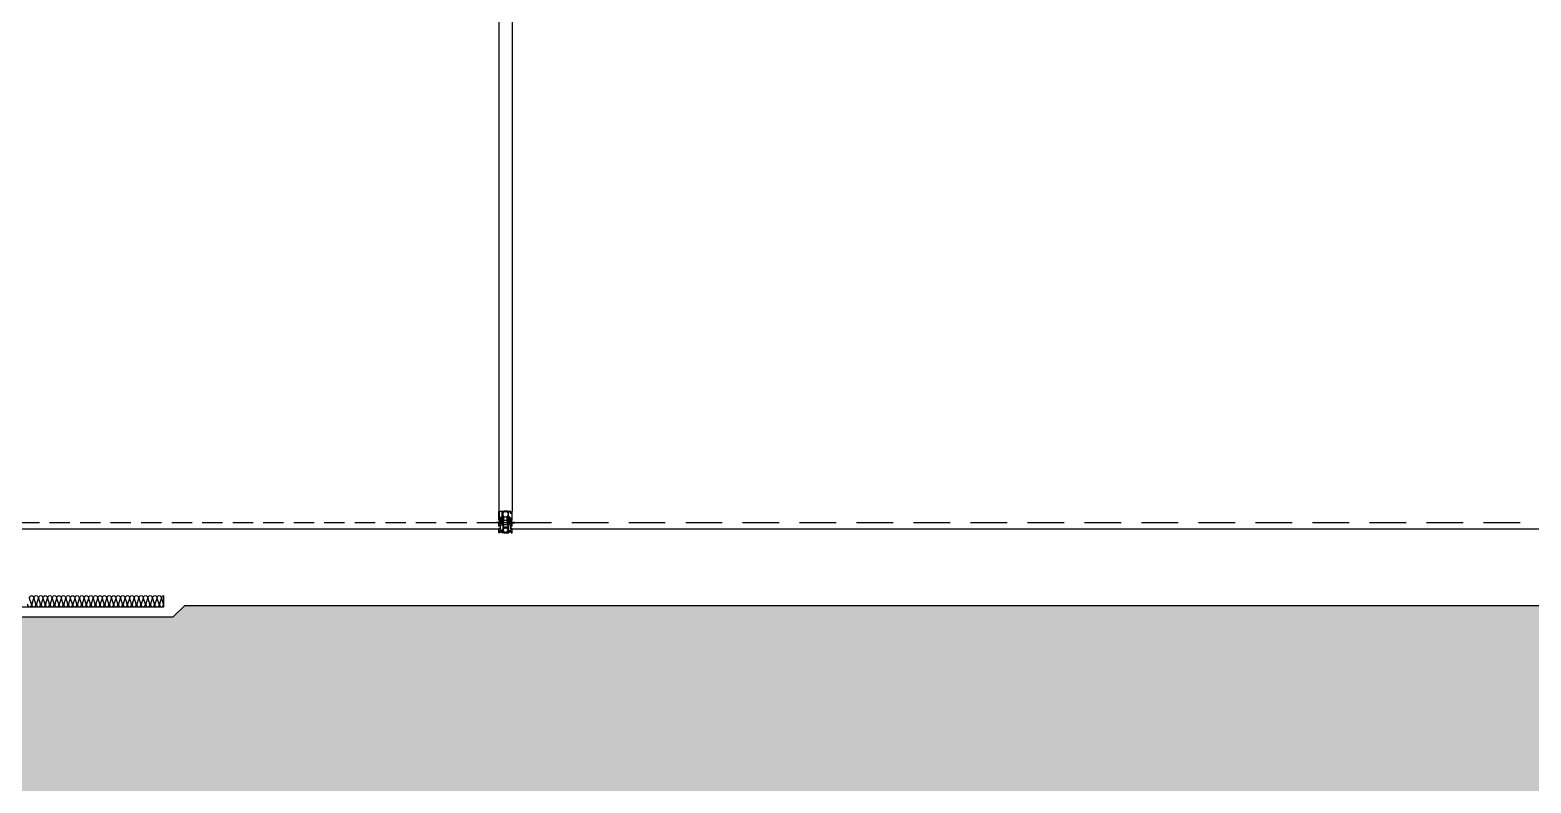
# Model space of a CAD drawing. Header units: millimetres. Extents: x 17311 to 801382, y -242618 to -104888.
# Drawn here: x 135175 to 144395, y -227259 to -222634 of the extents above; entities that cross this region are included whole.
import ezdxf

# ---------------------------------------------------------------- set-up
doc = ezdxf.new("R2010")
doc.units = ezdxf.units.MM
doc.header["$LTSCALE"] = 250
for name, pattern in [('HID', [2.8, 1.8, -1]), ('HIDDEN', [9.525, 6.35, -3.175]), ('HIDDENX2', [0.75, 0.5, -0.25]), ('STRICHPUNKTX2', [2, 1, -0.5, 0, -0.5])]:
    doc.linetypes.add(name, pattern=pattern)
for name, color, linetype in [('A-ETC', 8, 'Continuous'), ('A-FIN', 6, 'Continuous'), ('A-FIN-8', 8, 'Continuous'), ('A-버림CONC', 4, 'Continuous'), ('i-f-의장', 4, 'Continuous'), ('ISL', 251, 'Continuous'), ('인테리어', 7, 'HIDDEN'), ('지반', 254, 'Continuous')]:
    doc.layers.add(name, color=color, linetype=linetype)

# ---------------------------------------------------------------- blocks, each defined once
blk = doc.blocks.new('5-60-04-x')
at = {"layer": 'A-ETC'}
for p, q in [((-59.4, 0), (-59.4, 38)), ((-59.4, 38), (-54.9, 38)), ((-58.4, 1), (-58.4, 2.3)), ((-58.4, 2.3), (-57.2, 2.3)), ((-56.9, 1), (-58.4, 1)), ((-57.9, 3.3), (-57.9, 5)), ((-57.9, 5), (-50.9, 5)), ((-57.7, 3.3), (-57.9, 3.3)), ((-57.6, 36.3), (-57.6, 6.7)), ((-54.5, 36.3), (-57.6, 36.3)), ((-57.6, 6.7), (-51.1, 6.7)), ((-57.2, 2.3), (-57.2, 2.8)), ((-56.9, 0.5), (-56.9, 1)), ((-54.9, 38), (-51.9, 39.8)), ((-51, 38.3), (-54.5, 36.3)), ((-50.9, 1), (-52.4, 1)), ((-52.4, 0.5), (-52.4, 1)), ((-52, 2.8), (-52, 2.3)), ((-52, 2.3), (-50.9, 2.3)), ((-51.6, 8.7), (-51.6, 10.7)), ((-51.6, 10.7), (-51, 10.7)), ((-51.1, 8.7), (-51.6, 8.7)), ((-50.9, 3.3), (-51.5, 3.3)), ((-51.1, 6.7), (-51.1, 8.7)), ((-51, 40), (-38.6, 40)), ((-43.7, 38.3), (-51, 38.3)), ((-50.9, 5), (-50.9, 3.3)), ((-50.9, 2.3), (-50.9, 1)), ((-49.4, 3.3), (-49.9, 0.8)), ((-49.4, 10), (-49.4, 3.3)), ((-46.4, 14.7), (-43.7, 14.7)), ((-38.6, 13), (-46.4, 13)), ((-43.7, 14.7), (-43.7, 38.3)), ((-41.7, 38.3), (-41.7, 33.7)), ((-41.7, 37.9), (-41.7, 34.1)), ((-39.2, 32.5), (-41.7, 31)), ((-41.7, 31), (-41.7, 22)), ((-41.7, 22), (-39.2, 20.5)), ((-41.7, 19.3), (-41.7, 14.7)), ((-41.7, 15.1), (-41.7, 18.9)), ((-41, 38.1), (-41.5, 38.1)), ((-41.5, 33.9), (-41, 33.9)), ((-41.5, 19.1), (-41, 19.1)), ((-41, 14.9), (-41.5, 14.9)), ((-39, 37.1), (-41.4, 38.5)), ((-41.4, 33.5), (-39, 34.9)), ((-39, 18.1), (-41.4, 19.5)), ((-41.4, 14.5), (-39, 15.9)), ((-39, 37), (-41, 38.1)), ((-41, 33.9), (-39, 35)), ((-41, 19.1), (-39, 18)), ((-39, 16), (-41, 14.9)), ((-38.8, 37), (-39, 37)), ((-39, 35), (-38, 35)), ((-39, 18), (-38, 18)), ((-38.8, 16), (-39, 16)), ((-38.1, 39.4), (-38.7, 37.2)), ((-38.7, 34.7), (-38.7, 33.4)), ((-38.7, 19.6), (-38.7, 18.3)), ((-38.7, 15.8), (-38.1, 13.6)), ((-36.8, 39.8), (-38.3, 37.2)), ((-36.8, 13.2), (-38.3, 15.7)), ((-37.1, 35.5), (-35.9, 37.7)), ((-37.1, 17.5), (-35.9, 15.3)), ((-23, 40), (-36.4, 40)), ((-23, 13), (-36.4, 13)), ((-35, 38.2), (-24.4, 38.2)), ((-35, 14.8), (-24.4, 14.8)), ((-23.5, 37.7), (-22.3, 35.5)), ((-23.5, 15.3), (-22.3, 17.5)), ((-21.1, 37.2), (-22.6, 39.8)), ((-21.1, 15.7), (-22.6, 13.2)), ((-21.4, 35), (-20.4, 35)), ((-21.4, 18), (-20.4, 18)), ((-21.3, 39.4), (-20.7, 37.2)), ((-20.7, 15.8), (-21.3, 13.6)), ((-20.8, 40), (-8.6, 40)), ((-13, 13), (-20.8, 13)), ((-20.7, 34.7), (-20.7, 33.4)), ((-20.7, 19.6), (-20.7, 18.3)), ((-20.4, 37), (-20.6, 37)), ((-20.4, 16), (-20.6, 16)), ((-20.4, 37.1), (-18, 38.5)), ((-18.4, 38.1), (-20.4, 37)), ((-20.4, 35), (-18.4, 33.9)), ((-18, 33.5), (-20.4, 34.9)), ((-20.4, 18.1), (-18, 19.5)), ((-20.4, 18), (-18.4, 19.1)), ((-18.4, 14.9), (-20.4, 16)), ((-18, 14.5), (-20.4, 15.9)), ((-20.2, 32.5), (-17.7, 31)), ((-17.7, 22), (-20.2, 20.5)), ((-17.9, 38.1), (-18.4, 38.1)), ((-18.4, 33.9), (-17.9, 33.9)), ((-18.4, 19.1), (-17.9, 19.1)), ((-17.9, 14.9), (-18.4, 14.9)), ((-17.7, 38.3), (-17.7, 33.7)), ((-17.7, 34.1), (-17.7, 37.9)), ((-17.7, 31), (-17.7, 22)), ((-17.7, 19.3), (-17.7, 14.7)), ((-17.7, 18.9), (-17.7, 15.1)), ((-15.7, 38.3), (-8.6, 38.3)), ((-15.7, 14.7), (-15.7, 38.3)), ((-13, 14.7), (-15.7, 14.7)), ((-10, 10), (-10, 3.3)), ((-10, 3.3), (-9.5, 0.8)), ((-8.6, 38.3), (-8.6, 33.5)), ((-1.5, 5), (-8.5, 5)), ((-8.5, 5), (-8.5, 3.3)), ((-8.5, 3.3), (-7.8, 3.3)), ((-7.3, 2.3), (-8.5, 2.3)), ((-8.5, 2.3), (-8.5, 1)), ((-8.5, 1), (-7, 1)), ((-7.8, 10.7), (-8.3, 10.7)), ((-8.3, 8.7), (-7.8, 8.7)), ((-8.3, 6.7), (-8.3, 8.7)), ((-1.8, 6.7), (-8.3, 6.7)), ((-7.8, 8.7), (-7.8, 10.7)), ((-7.3, 2.8), (-7.3, 2.3)), ((-5.6, 35.4), (-7, 38.9)), ((-7, 0.5), (-7, 1)), ((-6.9, 34.7), (-6.1, 34.7)), ((-6.9, 33.5), (-6.9, 34.7)), ((-4.3, 32.5), (-5.9, 32.5)), ((-5.9, 30.8), (-1.8, 30.8)), ((-2.5, 1), (-1, 1)), ((-2.5, 0.5), (-2.5, 1)), ((-2.1, 2.3), (-2.1, 2.8)), ((-1, 2.3), (-2.1, 2.3)), ((-1.8, 30.8), (-1.8, 6.7)), ((-1.7, 39.5), (-1.7, 36.9)), ((-1.6, 3.3), (-1.5, 3.3)), ((-1.5, 3.3), (-1.5, 5)), ((0, 40), (-1.2, 40)), ((-1, 1), (-1, 2.3)), ((0, 0), (0, 40)), ((-57.4, 0), (-59.4, 0)), ((-50.9, 0), (-51.9, 0)), ((-8.5, 0), (-7.5, 0)), ((-2, 0), (0, 0))]:
    blk.add_line(p, q, dxfattribs=at)
for centre, radius, start, end in [((-57.7, 2.8), 0.5, 0, 90), ((-57.4, 0.5), 0.5, 270, 0), ((-51.9, 0.5), 0.5, 180, 270), ((-51.5, 2.8), 0.5, 90, 180), ((-51, 38.3), 1.7, 90, 120.0294), ((-46.4, 10), 4.7, 90, 171.43472), ((-50.9, 1), 1, 270, 348.24569), ((-46.4, 10), 3, 90, 180), ((-41.5, 38.3), 0.2, 60, 180), ((-41.5, 37.9), 0.2, 90, 180), ((-41.5, 34.1), 0.2, 180, 270), ((-41.5, 33.7), 0.2, 180, 300), ((-41.5, 19.3), 0.2, 60, 180), ((-41.5, 18.9), 0.2, 90, 180), ((-41.5, 15.1), 0.2, 180, 270), ((-41.5, 14.7), 0.2, 180, 300), ((-39.7, 33.4), 1, 300, 0), ((-39.7, 19.6), 1, 0, 60), ((-38.9, 37.3), 0.2, 240, 345), ((-38.9, 34.7), 0.2, 0, 120), ((-38.9, 18.3), 0.2, 240, 0), ((-38.9, 15.7), 0.2, 15, 120), ((-38.8, 37.5), 0.5, 270, 330), ((-38.8, 15.5), 0.5, 30, 90), ((-38.6, 39.5), 0.5, 345, 90), ((-38.6, 13.5), 0.5, 270, 15), ((-38, 36), 1, 270, 330), ((-38, 17), 1, 30, 90), ((-36.4, 39.5), 0.5, 90, 150), ((-36.4, 13.5), 0.5, 210, 270), ((-35, 37.2), 1, 90, 150), ((-35, 15.8), 1, 210, 270), ((-24.4, 37.2), 1, 30, 90), ((-24.4, 15.8), 1, 270, 330), ((-23, 39.5), 0.5, 30, 90), ((-23, 13.5), 0.5, 270, 330), ((-21.4, 36), 1, 210, 270), ((-21.4, 17), 1, 90, 150), ((-20.8, 39.5), 0.5, 90, 195), ((-20.8, 13.5), 0.5, 165, 270), ((-20.6, 37.5), 0.5, 210, 270), ((-20.6, 15.5), 0.5, 90, 150), ((-20.5, 37.3), 0.2, 195, 300), ((-20.5, 34.7), 0.2, 60, 180), ((-19.7, 33.4), 1, 180, 240), ((-19.7, 19.6), 1, 120, 180), ((-20.5, 18.3), 0.2, 180, 300), ((-20.5, 15.7), 0.2, 60, 165), ((-17.9, 38.3), 0.2, 0, 120), ((-17.9, 33.7), 0.2, 240, 0), ((-17.9, 19.3), 0.2, 0, 120), ((-17.9, 14.7), 0.2, 240, 0), ((-17.9, 37.9), 0.2, 0, 90), ((-17.9, 34.1), 0.2, 270, 0), ((-17.9, 18.9), 0.2, 0, 90), ((-17.9, 15.1), 0.2, 270, 0), ((-13, 10), 4.7, 8.00158, 90), ((-13, 10), 2.95, 0, 90), ((-8.5, 1), 1, 191.75431, 270), ((-8.6, 38.3), 1.7, 21.34752, 90), ((-5.9, 33.5), 2.7, 180, 270), ((-7.8, 2.8), 0.5, 0, 90), ((-7.5, 0.5), 0.5, 270, 0), ((-5.9, 33.5), 1, 180, 270), ((-6.1, 35.2), 0.5, 270, 21.34752), ((-6.7, 36.9), 5, 298.35764, 0), ((-2, 0.5), 0.5, 180, 270), ((-1.6, 2.8), 0.5, 90, 180), ((-1.2, 39.5), 0.5, 90, 180)]:
    blk.add_arc(centre, radius, start, end, dxfattribs=at)
blk = doc.blocks.new('SL60_LAUFROLLE_UNTEN')
at = {"layer": 'A-ETC', "linetype": 'STRICHPUNKTX2', "ltscale": 2}
for p, q in [((-16, 25.5), (-16, 45)), ((-15.5, 25), (-16, 25.5)), ((-15.5, 25), (-15.5, 45)), ((-14.2, 25), (-15.5, 25)), ((-11.8, 23), (-11.8, 45)), ((-10.5, 23), (-11.8, 23)), ((-10.5, 23), (-10.5, 45)), ((-6.5, 41.8), (-9.5, 41.8)), ((-6.5, 29.2), (-9.5, 29.2)), ((9.2, 20), (-9.2, 20)), ((9.2, 11), (-9.2, 11)), ((-6.5, 21.5), (-6.5, 44.9)), ((6, 30), (-6, 30)), ((-6, 21), (6, 21)), ((-2.9, 20.2), (-2.5, 21)), ((2.9, 20.2), (2.5, 21)), ((6.5, 44.9), (6.5, 21.5)), ((6.5, 41.8), (9.5, 41.8)), ((6.5, 29.2), (9.5, 29.2)), ((10.5, 45), (10.5, 23)), ((10.5, 23), (11.8, 23)), ((11.8, 45), (11.8, 23)), ((14.3, 25), (15.5, 25)), ((15.5, 45), (15.5, 25)), ((15.5, 25), (16, 25.5)), ((16, 45), (16, 25.5))]:
    blk.add_line(p, q, dxfattribs=at)
for centre, radius, start, end in [((-14.2, 22.5), 2.5, 11.53696, 90), ((-9.5, 42.8), 1, 180, 270), ((-9.5, 28.2), 1, 90, 180), ((20, 15.5), 30, 172.20708, 187.79292), ((-9.2, 19.5), 0.5, 90, 172.20708), ((-9.2, 11.5), 0.5, 187.79292, 270), ((-6, 29.5), 0.5, 90, 180), ((-6, 21.5), 0.5, 180, 270), ((-2.5, 20), 0.5, 150, 180), ((2.5, 20), 0.5, 0, 30), ((6, 29.5), 0.5, 0, 90), ((6, 21.5), 0.5, 270, 0), ((9.2, 19.5), 0.5, 7.79292, 90), ((9.2, 11.5), 0.5, 270, 352.20708), ((9.5, 42.8), 1, 270, 0), ((9.5, 28.2), 1, 0, 90), ((-20, 15.5), 30, 352.20708, 7.79292), ((14.3, 22.5), 2.5, 90, 168.46304)]:
    blk.add_arc(centre, radius, start, end, dxfattribs=at)
blk = doc.blocks.new('25-0-1065-X')
at = {"layer": 'A-ETC'}
for p, q in [((3.8, 0), (-3.7, 0)), ((-3.7, -1.3), (-3.7, 0)), ((3.8, -1.3), (3.8, 0)), ((3.8, -1.3), (-3.7, -1.3)), ((-2.2, -1.3), (-2.8, -12.3)), ((-1.3, -1.3), (-1.9, -12.3)), ((-0.4, -1.3), (-1, -12.3)), ((0, -1.3), (0, -12.3)), ((0.4, -1.3), (1, -12.3)), ((1.3, -1.3), (1.9, -12.3)), ((2.2, -1.3), (2.8, -12.3))]:
    blk.add_line(p, q, dxfattribs=at)
blk = doc.blocks.new('5-60-23-X')
at = {"layer": 'A-ETC'}
for p, q in [((-72, 46), (-71, 47)), ((-72, 45.5), (-72, 46)), ((-59, 45), (-71.5, 45)), ((-71, 47), (-69.9, 47)), ((-69.7, 46.8), (-69.9, 47)), ((-67.7, 46.8), (-69.7, 46.8)), ((-67.5, 47), (-67.7, 46.8)), ((-67.5, 47), (-65.9, 47)), ((-65.7, 46.8), (-65.9, 47)), ((-63.7, 46.8), (-65.7, 46.8)), ((-63.5, 47), (-63.7, 46.8)), ((-63.5, 47), (-61.9, 47)), ((-61.7, 46.8), (-61.9, 47)), ((-59.7, 46.8), (-61.7, 46.8)), ((-59.5, 47), (-59.7, 46.8)), ((-59.5, 47), (-57.9, 47)), ((-59, 30.4), (-59, 45)), ((-59, 30.4), (-57.5, 30)), ((-57.5, 20), (-59, 19.6)), ((-59, 0), (-59, 19.6)), ((-55.4, 0), (-59, 0)), ((-57.7, 46.8), (-57.9, 47)), ((-55.7, 46.8), (-57.7, 46.8)), ((-57.5, 30), (-57.5, 32.3)), ((-57.5, 32.3), (-53.2, 32.3)), ((-57.5, 17.8), (-57.5, 20)), ((-53.2, 17.8), (-57.5, 17.8)), ((-57.3, 34), (-57.3, 45)), ((-57.3, 45), (-53.8, 45)), ((-53.2, 34), (-57.3, 34)), ((-57.3, 6.7), (-57.3, 16.1)), ((-57.3, 16.1), (-53.2, 16.1)), ((-53.6, 6.7), (-57.3, 6.7)), ((-57.3, 1.5), (-57.3, 5)), ((-57.3, 5), (-50.5, 5)), ((-55, 1.5), (-57.3, 1.5)), ((-55.5, 47), (-55.7, 46.8)), ((-55.5, 47), (-53.9, 47)), ((-55.4, 0), (-55, 1.5)), ((-53.7, 46.8), (-53.9, 47)), ((-51.7, 46.8), (-53.7, 46.8)), ((-53.2, 32.3), (-53.2, 25.5)), ((-53.2, 25.5), (-52.9, 25)), ((-52.9, 25), (-53.2, 24.5)), ((-53.2, 24.5), (-53.2, 17.8)), ((-52, 41), (-51.2, 41)), ((-51.2, 11), (-52, 11)), ((-51.5, 47), (-51.7, 46.8)), ((-51.5, 47), (-49.9, 47)), ((-51.5, 17.8), (-51.5, 32.3)), ((-51.2, 41), (-51, 41.3)), ((-51, 10.7), (-51.2, 11)), ((-50.5, 5), (-50, 5.3)), ((-50, 5.3), (-49.5, 5)), ((-49.7, 46.8), (-49.9, 47)), ((-47.7, 46.8), (-49.7, 46.8)), ((-49.5, 5), (-41.3, 5)), ((-49, 41.3), (-48.8, 41)), ((-48.8, 11), (-49, 10.7)), ((-48.8, 41), (-48.4, 41)), ((-48, 11), (-48.8, 11)), ((-48.4, 41), (-48.4, 38)), ((-47.5, 47), (-47.7, 46.8)), ((-47.5, 47), (-46.7, 47)), ((-46.7, 47), (-46.7, 38)), ((-45.2, 38), (-46.7, 38)), ((-46.7, 36.3), (-41.3, 36.3)), ((-41.3, 6.7), (-46.4, 6.7)), ((-45.3, 15.8), (-45.3, 15.3)), ((-41.3, 15.8), (-45.3, 15.8)), ((-45, 39.7), (-45.2, 38)), ((-41.3, 1.5), (-45, 1.5)), ((-45, 1.5), (-44.6, 0)), ((-43.3, 40), (-44.7, 40)), ((-40.3, 0), (-44.6, 0)), ((-44.3, 14.3), (-41.3, 14.3)), ((-42.8, 38), (-43, 39.7)), ((-41.3, 38), (-42.8, 38)), ((-41.3, 45.1), (-41.3, 38)), ((-41.3, 36.3), (-41.3, 15.8)), ((-41.3, 14.3), (-41.3, 6.7)), ((-41.3, 5), (-41.3, 1.5)), ((-39.5, 45.1), (-39.5, 25)), ((-39.5, 25), (-36.4, 25)), ((-39.5, 23.3), (-39.5, 18.7)), ((-39.5, 22.9), (-39.5, 19.1)), ((-37, 17.5), (-39.5, 16)), ((-39.5, 16), (-39.5, 9.8)), ((-39.5, 9.8), (-37, 8.3)), ((-39.5, 7.1), (-39.5, 2.5)), ((-39.5, 6.7), (-39.5, 2.9)), ((-36.4, 0.8), (-39.5, 0.8)), ((-38.8, 23.1), (-39.3, 23.1)), ((-39.3, 18.9), (-38.8, 18.9)), ((-38.8, 6.9), (-39.3, 6.9)), ((-39.3, 2.7), (-38.8, 2.7)), ((-36.8, 22.1), (-39.2, 23.5)), ((-39.2, 18.5), (-36.8, 19.9)), ((-36.8, 5.9), (-39.2, 7.3)), ((-39.2, 2.3), (-36.8, 3.7)), ((-36.8, 22), (-38.8, 23.1)), ((-38.8, 18.9), (-36.8, 20)), ((-36.8, 5.8), (-38.8, 6.9)), ((-38.8, 2.7), (-36.8, 3.8)), ((-36.6, 22), (-36.8, 22)), ((-36.8, 20), (-35.8, 20)), ((-35.8, 5.8), (-36.8, 5.8)), ((-36.8, 3.8), (-36.6, 3.8)), ((-35.9, 24.4), (-36.5, 22.2)), ((-36.5, 19.7), (-36.5, 18.4)), ((-36.5, 7.4), (-36.5, 6.1)), ((-36.5, 3.6), (-35.9, 1.4)), ((-34.6, 24.8), (-36.1, 22.3)), ((-36.1, 3.6), (-34.6, 1)), ((-34.9, 20.5), (-33.6, 22.8)), ((-33.6, 3), (-34.9, 5.3)), ((-24.8, 25.1), (-34.2, 25.1)), ((-34.2, 0.7), (-24.8, 0.7)), ((-32.8, 23.3), (-26.2, 23.3)), ((-26.2, 2.5), (-32.8, 2.5)), ((-25.4, 22.8), (-24.1, 20.5)), ((-24.1, 5.3), (-25.4, 3)), ((-22.9, 22.3), (-24.4, 24.8)), ((-24.4, 1), (-22.9, 3.6)), ((-23.2, 20), (-22.2, 20)), ((-22.2, 5.8), (-23.2, 5.8)), ((-23.1, 24.4), (-22.5, 22.2)), ((-22.5, 3.6), (-23.1, 1.4)), ((-19.5, 25), (-22.6, 25)), ((-22.6, 0.8), (-19.5, 0.8)), ((-22.5, 19.7), (-22.5, 18.4)), ((-22.5, 7.4), (-22.5, 6.1)), ((-22.2, 22), (-22.4, 22)), ((-22.4, 3.8), (-22.2, 3.8)), ((-22.2, 22.1), (-19.8, 23.5)), ((-20.2, 23.1), (-22.2, 22)), ((-22.2, 20), (-20.2, 18.9)), ((-19.8, 18.5), (-22.2, 19.9)), ((-22.2, 5.9), (-19.8, 7.3)), ((-20.2, 6.9), (-22.2, 5.8)), ((-22.2, 3.8), (-20.2, 2.7)), ((-19.8, 2.3), (-22.2, 3.7)), ((-22, 17.5), (-19.5, 16)), ((-19.5, 9.8), (-22, 8.3)), ((-19.7, 23.1), (-20.2, 23.1)), ((-20.2, 18.9), (-19.7, 18.9)), ((-19.7, 6.9), (-20.2, 6.9)), ((-20.2, 2.7), (-19.7, 2.7)), ((-19.5, 45.1), (-19.5, 25)), ((-19.5, 23.3), (-19.5, 18.7)), ((-19.5, 19.1), (-19.5, 22.9)), ((-19.5, 16), (-19.5, 9.8)), ((-19.5, 7.1), (-19.5, 2.5)), ((-19.5, 2.9), (-19.5, 6.7)), ((-18.7, 0), (-14.4, 0)), ((-17.7, 45.1), (-17.7, 38)), ((-17.7, 38), (-16.2, 38)), ((-17.7, 36.3), (-17.7, 15.8)), ((-12.3, 36.3), (-17.7, 36.3)), ((-17.7, 15.8), (-13.7, 15.8)), ((-14.7, 14.3), (-17.7, 14.3)), ((-17.7, 14.3), (-17.7, 6.7)), ((-17.7, 6.7), (-12.6, 6.7)), ((-9.5, 5), (-17.7, 5)), ((-17.7, 5), (-17.7, 1.5)), ((-17.7, 1.5), (-14, 1.5)), ((-16.2, 38), (-16, 39.7)), ((-15.7, 40), (-14.3, 40)), ((-14, 1.5), (-14.4, 0)), ((-14, 39.7), (-13.8, 38)), ((-13.8, 38), (-12.3, 38)), ((-13.7, 15.8), (-13.7, 15.3)), ((-12.3, 47), (-12.3, 38)), ((-11.5, 47), (-12.3, 47)), ((-11.5, 47), (-11.3, 46.8)), ((-11.3, 46.8), (-9.3, 46.8)), ((-11, 11), (-10.2, 11)), ((-10.6, 41), (-10.6, 38)), ((-10.2, 41), (-10.6, 41)), ((-10, 41.3), (-10.2, 41)), ((-10.2, 11), (-10, 10.7)), ((-9, 5.3), (-9.5, 5)), ((-9.3, 46.8), (-9.1, 47)), ((-7.5, 47), (-9.1, 47)), ((-8.5, 5), (-9, 5.3)), ((-1.7, 5), (-8.5, 5)), ((-7.8, 41), (-8, 41.3)), ((-8, 10.7), (-7.8, 11)), ((-7, 41), (-7.8, 41)), ((-7.8, 11), (-7, 11)), ((-7.5, 47), (-7.3, 46.8)), ((-7.5, 17.8), (-7.5, 32.3)), ((-7.3, 46.8), (-5.3, 46.8)), ((-5.8, 25.5), (-6.1, 25)), ((-6.1, 25), (-5.8, 24.5)), ((-5.8, 34), (-1.7, 34)), ((-1.5, 32.3), (-5.8, 32.3)), ((-5.8, 32.3), (-5.8, 25.5)), ((-5.8, 24.5), (-5.8, 17.8)), ((-5.8, 17.8), (-1.5, 17.8)), ((-1.7, 16.1), (-5.8, 16.1)), ((-5.4, 6.7), (-1.7, 6.7)), ((-5.3, 46.8), (-5.1, 47)), ((-1.7, 45), (-5.2, 45)), ((-3.5, 47), (-5.1, 47)), ((-4, 1.5), (-1.7, 1.5)), ((-3.6, 0), (-4, 1.5)), ((-3.6, 0), (0, 0)), ((-3.5, 47), (-3.3, 46.8)), ((-3.3, 46.8), (-1.3, 46.8)), ((-1.7, 34), (-1.7, 45)), ((-1.7, 6.7), (-1.7, 16.1)), ((-1.7, 1.5), (-1.7, 5)), ((-1.5, 30), (-1.5, 32.3)), ((0, 30.4), (-1.5, 30)), ((-1.5, 20), (0, 19.6)), ((-1.5, 17.8), (-1.5, 20)), ((-1.3, 46.8), (-1.1, 47)), ((0.5, 47), (-1.1, 47)), ((0, 45), (12.5, 45)), ((0, 30.4), (0, 45)), ((0, 0), (0, 19.6)), ((0.5, 47), (0.7, 46.8)), ((0.7, 46.8), (2.7, 46.8)), ((2.7, 46.8), (2.9, 47)), ((4.5, 47), (2.9, 47)), ((4.5, 47), (4.7, 46.8)), ((4.7, 46.8), (6.7, 46.8)), ((6.7, 46.8), (6.9, 47)), ((8.5, 47), (6.9, 47)), ((8.5, 47), (8.7, 46.8)), ((8.7, 46.8), (10.7, 46.8)), ((10.7, 46.8), (10.9, 47)), ((12, 47), (10.9, 47)), ((13, 46), (12, 47)), ((13, 45.5), (13, 46))]:
    blk.add_line(p, q, dxfattribs=at)
for centre, radius, start, end in [((-71.5, 45.5), 0.5, 180, 270), ((-53.8, 44.5), 0.5, 338.26154, 90), ((-53.6, 7.2), 0.5, 270, 26.3878), ((-50, 43), 3.55, 158.26154, 194.11698), ((-50, 9), 3.55, 165.88302, 206.3878), ((-52, 42.5), 1.5, 194.11698, 270), ((-52, 9.5), 1.5, 90, 165.88302), ((-53.2, 32.3), 1.7, 0, 90), ((-53.2, 17.8), 1.7, 270, 0), ((-50, 43), 2.05, 104.00945, 210.99055), ((-50, 9), 2.05, 149.00945, 255.99055), ((-51.4, 41.6), 0.5, 330, 127.99527), ((-51.4, 10.4), 0.5, 232.00473, 30), ((-50, 45.1), 0.5, 187.00473, 352.99527), ((-50, 7), 0.5, 7.00473, 172.99527), ((-50, 43), 2.05, 329.00945, 75.99055), ((-50, 9), 2.05, 284.00945, 30.99055), ((-48.6, 41.6), 0.5, 52.00473, 210), ((-48.6, 10.4), 0.5, 150, 307.99527), ((-46.7, 38), 1.7, 180, 270), ((-48, 9.5), 1.5, 14.11698, 90), ((-46.4, 7.2), 0.5, 153.6122, 270), ((-50, 9), 3.55, 333.6122, 14.11698), ((-44.3, 15.3), 1, 180, 270), ((-44.7, 39.7), 0.3, 90, 172.87498), ((-43.3, 39.7), 0.3, 7.12502, 90), ((-40.4, 45.1), 0.9, 0, 180), ((-40.3, 0.8), 0.8, 270, 0), ((-39.3, 23.3), 0.2, 60, 180), ((-39.3, 22.9), 0.2, 90, 180), ((-39.3, 19.1), 0.2, 180, 270), ((-39.3, 18.7), 0.2, 180, 300), ((-39.3, 7.1), 0.2, 60, 180), ((-39.3, 6.7), 0.2, 90, 180), ((-39.3, 2.9), 0.2, 180, 270), ((-39.3, 2.5), 0.2, 180, 300), ((-37.5, 18.4), 1, 300, 0), ((-37.5, 7.4), 1, 0, 60), ((-36.7, 22.3), 0.2, 240, 345), ((-36.7, 19.7), 0.2, 0, 120), ((-36.7, 6.1), 0.2, 240, 0), ((-36.7, 3.5), 0.2, 15, 120), ((-36.6, 22.5), 0.5, 270, 330), ((-36.6, 3.3), 0.5, 30, 90), ((-36.4, 24.5), 0.5, 345, 90), ((-36.4, 1.3), 0.5, 270, 15), ((-35.8, 21), 1, 270, 330), ((-35.8, 4.8), 1, 30, 90), ((-34.2, 24.6), 0.5, 90, 150), ((-34.2, 1.2), 0.5, 210, 270), ((-32.8, 22.3), 1, 90, 150), ((-32.8, 3.5), 1, 210, 270), ((-26.2, 22.3), 1, 30, 90), ((-26.2, 3.5), 1, 270, 330), ((-24.8, 24.6), 0.5, 30, 90), ((-24.8, 1.2), 0.5, 270, 330), ((-23.2, 21), 1, 210, 270), ((-23.2, 4.8), 1, 90, 150), ((-22.6, 24.5), 0.5, 90, 195), ((-22.6, 1.3), 0.5, 165, 270), ((-22.4, 22.5), 0.5, 210, 270), ((-22.4, 3.3), 0.5, 90, 150), ((-22.3, 22.3), 0.2, 195, 300), ((-22.3, 19.7), 0.2, 60, 180), ((-21.5, 18.4), 1, 180, 240), ((-21.5, 7.4), 1, 120, 180), ((-22.3, 6.1), 0.2, 180, 300), ((-22.3, 3.5), 0.2, 60, 165), ((-19.7, 23.3), 0.2, 0, 120), ((-19.7, 18.7), 0.2, 240, 0), ((-19.7, 7.1), 0.2, 0, 120), ((-19.7, 2.5), 0.2, 240, 0), ((-19.7, 22.9), 0.2, 0, 90), ((-19.7, 19.1), 0.2, 270, 0), ((-19.7, 6.7), 0.2, 0, 90), ((-19.7, 2.9), 0.2, 270, 0), ((-18.6, 45.1), 0.9, 0, 180), ((-18.7, 0.8), 0.8, 180, 270), ((-15.7, 39.7), 0.3, 90, 172.87498), ((-14.7, 15.3), 1, 270, 0), ((-14.3, 39.7), 0.3, 7.12502, 90), ((-12.6, 7.2), 0.5, 270, 26.3878), ((-9, 9), 3.55, 165.88302, 206.3878), ((-11, 9.5), 1.5, 90, 165.88302), ((-12.3, 38), 1.7, 270, 0), ((-9, 43), 2.05, 104.00945, 210.99055), ((-9, 9), 2.05, 149.00945, 255.99055), ((-10.4, 41.6), 0.5, 330, 127.99527), ((-10.4, 10.4), 0.5, 232.00473, 30), ((-9, 45.1), 0.5, 187.00473, 352.99527), ((-9, 7), 0.5, 7.00473, 172.99527), ((-9, 43), 2.05, 329.00945, 75.99055), ((-9, 9), 2.05, 284.00945, 30.99055), ((-7.6, 41.6), 0.5, 52.00473, 210), ((-7.6, 10.4), 0.5, 150, 307.99527), ((-5.8, 32.3), 1.7, 90, 180), ((-5.8, 17.8), 1.7, 180, 270), ((-7, 42.5), 1.5, 270, 345.88302), ((-7, 9.5), 1.5, 14.11698, 90), ((-5.4, 7.2), 0.5, 153.6122, 270), ((-9, 9), 3.55, 333.6122, 14.11698), ((-5.2, 44.5), 0.5, 90, 201.73846), ((-9, 43), 3.55, 345.88302, 21.73846), ((12.5, 45.5), 0.5, 270, 0)]:
    blk.add_arc(centre, radius, start, end, dxfattribs=at)
blk = doc.blocks.new('5-66-09-X')
for p, q in [((-4, 9.5), (-4, 0)), ((-4, 0), (-3, 0)), ((-3, 0), (-3, 9.5)), ((0, 9.5), (0, 0)), ((0, 0), (1, 0)), ((1, 0), (1, 9.5))]:
    blk.add_line(p, q)
for radius in [2.5, 1.5]:
    blk.add_arc((-1.5, 9.5), radius, 0, 180)
blk = doc.blocks.new('A$C7d044a10')
at = {"layer": 'A-ETC', "yscale": 1.380714666666666, "zscale": 1.380714666666666}
for name, p, xscale in [('5-60-04-x', (81.7, 78.7), 1.380714666666666), ('SL60_LAUFROLLE_UNTEN', (40.7, 34.5), 1.380714666666666), ('5-60-23-X', (81.5, 0), 1.380714666666666), ('25-0-1065-X', (6.3, 81.9), 1.380714666666666), ('5-66-09-X', (22.8, 52.5), 1.380714666666666), ('5-66-09-X', (58.7, 52.5), -1.380714666666666), ('25-0-1065-X', (75.2, 81.9), -1.380714666666666)]:
    blk.add_blockref(name, p, dxfattribs=dict(at, xscale=xscale))

msp = doc.modelspace()

# ---------------------------------------------------------------- hatches: boundary and pattern name
at = {"layer": '지반'}
h = msp.add_hatch(dxfattribs=at)
h.set_pattern_fill('EARTH', color=251, scale=70, angle=45)
h.paths.add_polyline_path([(19867.6, -225858.4), (19867.6, -231658.4), (170632.4, -231658.4), (170632.4, -225896), (163495.3, -225758.4), (163495.3, -226258.4), (163595.3, -226258.4), (163595.3, -226318.4), (162015.3, -226318.4), (162015.3, -227028.4), (162115.3, -227028.4), (162115.3, -227088.4), (157775.3, -227088.4), (157775.3, -227028.4), (157875.3, -227028.4), (157875.3, -226238.4), (149735.3, -226238.4), (149665.3, -226168.4), (136125.3, -226168.4), (136055.3, -226238.4), (128115.3, -226238.4), (128115.3, -226878.4), (128215.3, -226878.4), (128215.3, -226938.4), (126375.3, -226938.4), (126375.3, -226878.4), (126475.3, -226878.4), (126475.3, -226238.4), (126045.3, -226238.4), (126045.3, -226178.4), (126145.3, -226178.4), (126145.3, -225758.4), (27395.3, -225758.4), (27395.3, -225858.4)])

# ---------------------------------------------------------------- linework, layer by layer
at = {"layer": 'A-FIN', "linetype": 'HIDDENX2'}
msp.add_line((133795.4, -225658.4), (138038.2, -225658.4), dxfattribs=at)
at = {"layer": 'A-FIN-8'}
for p, q in [((133795.4, -225698.4), (138054.8, -225698.4)), ((138136.3, -225698.4), (149054.8, -225698.4))]:
    msp.add_line(p, q, dxfattribs=at)
at = {"layer": 'A-버림CONC'}
msp.add_line((136125.3, -226168.4, 0), (136055.3, -226238.4, 0), dxfattribs=at)
at = {"layer": 'A-버림CONC', "elevation": 0}
for points in [[(128115.3, -226238.4), (136055.3, -226238.4)], [(136125.3, -226168.4), (149665.3, -226168.4), (149735.3, -226238.4)]]:
    msp.add_lwpolyline(points, dxfattribs=at)
at = {"layer": 'i-f-의장'}
for p, q in [((138054.5, -220959.6, 0), (138054.5, -225592.1)), ((138136.5, -220962.3, 0), (138136.5, -225589.4))]:
    msp.add_line(p, q, dxfattribs=at)
at = {"layer": 'ISL', "elevation": 0}
msp.add_lwpolyline([(135995.3, -226108.4), (135995.3, -226178.4), (128045.3, -226178.4)], dxfattribs=at)
msp.add_lwpolyline([(135158.9, -226161.4, 1.372593), (135183.6, -226161.4), (135172.9, -226125.4, -0.509267), (135185.3, -226108.4, -0.509267), (135197.6, -226125.4), (135186.9, -226161.4, 1.372593), (135211.6, -226161.4), (135200.9, -226125.4, -0.509267), (135213.3, -226108.4, -0.509267), (135225.6, -226125.4), (135214.9, -226161.4, 1.372593), (135239.6, -226161.4), (135228.9, -226125.4, -0.509267), (135241.3, -226108.4, -0.509267), (135253.6, -226125.4), (135242.9, -226161.4, 1.372593), (135267.6, -226161.4), (135256.9, -226125.4, -0.509267), (135269.3, -226108.4, -0.509267), (135281.6, -226125.4), (135270.9, -226161.4, 1.372593), (135295.6, -226161.4), (135284.9, -226125.4, -0.509267), (135297.3, -226108.4, -0.509267), (135309.6, -226125.4), (135298.9, -226161.4, 1.372593), (135323.6, -226161.4), (135312.9, -226125.4, -0.509267), (135325.3, -226108.4, -0.509267), (135337.6, -226125.4), (135326.9, -226161.4, 1.372593), (135351.6, -226161.4), (135340.9, -226125.4, -0.509267), (135353.3, -226108.4, -0.509267), (135365.6, -226125.4), (135354.9, -226161.4, 1.372593), (135379.6, -226161.4), (135368.9, -226125.4, -0.509267), (135381.3, -226108.4, -0.509267), (135393.6, -226125.4), (135382.9, -226161.4, 1.372593), (135407.6, -226161.4), (135396.9, -226125.4, -0.509267), (135409.3, -226108.4, -0.509267), (135421.6, -226125.4), (135410.9, -226161.4, 1.372593), (135435.6, -226161.4), (135424.9, -226125.4, -0.509267), (135437.3, -226108.4, -0.509267), (135449.6, -226125.4), (135438.9, -226161.4, 1.372593), (135463.6, -226161.4), (135452.9, -226125.4, -0.509267), (135465.3, -226108.4, -0.509267), (135477.6, -226125.4), (135466.9, -226161.4, 1.372593), (135491.6, -226161.4), (135480.9, -226125.4, -0.509267), (135493.3, -226108.4, -0.509267), (135505.6, -226125.4), (135494.9, -226161.4, 1.372593), (135519.6, -226161.4), (135508.9, -226125.4, -0.509267), (135521.3, -226108.4, -0.509267), (135533.6, -226125.4), (135522.9, -226161.4, 1.372593), (135547.6, -226161.4), (135536.9, -226125.4, -0.509267), (135549.3, -226108.4, -0.509267), (135561.6, -226125.4), (135550.9, -226161.4, 1.372593), (135575.6, -226161.4), (135564.9, -226125.4, -0.509267), (135577.3, -226108.4, -0.509267), (135589.6, -226125.4), (135578.9, -226161.4, 1.372593), (135603.6, -226161.4), (135592.9, -226125.4, -0.509267), (135605.3, -226108.4, -0.509267), (135617.6, -226125.4), (135606.9, -226161.4, 1.372593), (135631.6, -226161.4), (135620.9, -226125.4, -0.509267), (135633.3, -226108.4, -0.509267), (135645.6, -226125.4), (135634.9, -226161.4, 1.372593), (135659.6, -226161.4), (135648.9, -226125.4, -0.509267), (135661.3, -226108.4, -0.509267), (135673.6, -226125.4), (135662.9, -226161.4, 1.372593), (135687.6, -226161.4), (135676.9, -226125.4, -0.509267), (135689.3, -226108.4, -0.509267), (135701.6, -226125.4), (135690.9, -226161.4, 1.372593), (135715.6, -226161.4), (135704.9, -226125.4, -0.509267), (135717.3, -226108.4, -0.509267), (135729.6, -226125.4), (135718.9, -226161.4, 1.372593), (135743.6, -226161.4), (135732.9, -226125.4, -0.509267), (135745.3, -226108.4, -0.509267), (135757.6, -226125.4), (135746.9, -226161.4, 1.372593), (135771.6, -226161.4), (135760.9, -226125.4, -0.509267), (135773.3, -226108.4, -0.509267), (135785.6, -226125.4), (135774.9, -226161.4, 1.372593), (135799.6, -226161.4), (135788.9, -226125.4, -0.509267), (135801.3, -226108.4, -0.509267), (135813.6, -226125.4), (135802.9, -226161.4, 1.372593), (135827.6, -226161.4), (135816.9, -226125.4, -0.509267), (135829.3, -226108.4, -0.509267), (135841.6, -226125.4), (135830.9, -226161.4, 1.372593), (135855.6, -226161.4), (135844.9, -226125.4, -0.509267), (135857.3, -226108.4, -0.509267), (135869.6, -226125.4), (135858.9, -226161.4, 1.372593), (135883.6, -226161.4), (135872.9, -226125.4, -0.509267), (135885.3, -226108.4, -0.509267), (135897.6, -226125.4), (135886.9, -226161.4, 1.372593), (135911.6, -226161.4), (135900.9, -226125.4, -0.509267), (135913.3, -226108.4, -0.509267), (135925.6, -226125.4), (135914.9, -226161.4, 1.372593), (135939.6, -226161.4), (135928.9, -226125.4, -0.509267), (135941.3, -226108.4, -0.509267), (135953.6, -226125.4), (135942.9, -226161.4, 1.372593), (135967.6, -226161.4), (135956.9, -226125.4, -0.509267), (135969.3, -226108.4, -0.509267), (135981.6, -226125.4), (135970.9, -226161.4, 1.372593), (135995.6, -226161.4), (135984.9, -226125.4, -0.509267), (135997.3, -226108.4)], format="xyb", dxfattribs=at)
at = {"layer": '인테리어', "linetype": 'HID', "ltscale": 0.5}
msp.add_line((138152.8, -225658.4), (149038.2, -225658.4), dxfattribs=at)

# ---------------------------------------------------------------- block references
at = {"layer": 'i-f-의장'}
msp.add_blockref('A$C7d044a10', (138054.8, -225723.3), dxfattribs=at)

doc.saveas('drawing.dxf')
